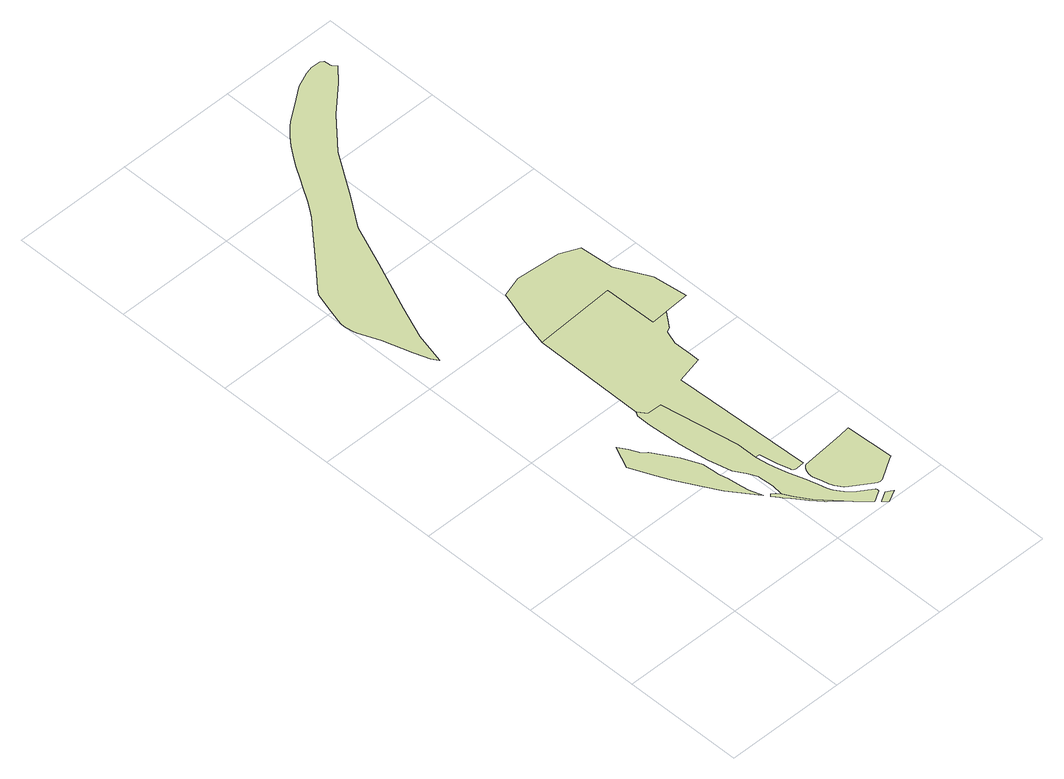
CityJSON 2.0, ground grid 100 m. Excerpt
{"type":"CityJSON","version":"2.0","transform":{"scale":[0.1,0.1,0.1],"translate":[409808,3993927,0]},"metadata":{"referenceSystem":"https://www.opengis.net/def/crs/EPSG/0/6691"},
"CityObjects":{
"landuse1":{"type":"LandUse","attributes":{"class":"204","LandUseDetailAttribute.orgLandUse":"5","LandUseDetailAttribute.areaInSquareMeter":1584,"LandUseDetailAttribute.prefecture":"08","LandUseDetailAttribute.city":"08220","LandUseDetailAttribute.surveyYear":2022},"geometry":[{"type":"MultiSurface","lod":"1","boundaries":[[[0,1,2,3,4,5,6,7,8,9,10,11,12,13,14,15,16,17,18]]]}]},
"landuse2":{"type":"LandUse","attributes":{"class":"204","LandUseDetailAttribute.orgLandUse":"5","LandUseDetailAttribute.areaInSquareMeter":86.8,"LandUseDetailAttribute.prefecture":"08","LandUseDetailAttribute.city":"08220","LandUseDetailAttribute.surveyYear":2022},"geometry":[{"type":"MultiSurface","lod":"1","boundaries":[[[19,20,21,22,23,24,25,26,27,28,29,30,31,32,33,34,35]]]}]},
"landuse3":{"type":"LandUse","attributes":{"class":"203","LandUseDetailAttribute.orgLandUse":"3","LandUseDetailAttribute.areaInSquareMeter":3237.9,"LandUseDetailAttribute.prefecture":"08","LandUseDetailAttribute.city":"08220","LandUseDetailAttribute.surveyYear":2022},"geometry":[{"type":"MultiSurface","lod":"1","boundaries":[[[36,37,38,39,40,41,42,43,44,45,46,47,48,49,50,51,52,53,54,55,56,57,58,59,60,61,62,63,64,65,66,67,68,69,70,71,20,19,35,34,72,73,74,75,76,77,78,79]]]}]},
"landuse4":{"type":"LandUse","attributes":{"class":"205","LandUseDetailAttribute.orgLandUse":"4","LandUseDetailAttribute.areaInSquareMeter":55.7,"LandUseDetailAttribute.prefecture":"08","LandUseDetailAttribute.city":"08220","LandUseDetailAttribute.surveyYear":2022},"geometry":[{"type":"MultiSurface","lod":"1","boundaries":[[[80,81,82,83,84,85,86]]]}]},
"landuse5":{"type":"LandUse","attributes":{"class":"222","LandUseDetailAttribute.orgLandUse":"22","LandUseDetailAttribute.areaInSquareMeter":2082.6,"LandUseDetailAttribute.prefecture":"08","LandUseDetailAttribute.city":"08220","LandUseDetailAttribute.surveyYear":2022},"geometry":[{"type":"MultiSurface","lod":"1","boundaries":[[[87,88,89,90,91,92,93,94,95,96,97,98,99,100,101,102,103,104,105,106,107,108,109,110,111,112,113,114,115,116,117,118,119,120,121,122,123,124]]]}]},
"landuse6":{"type":"LandUse","attributes":{"class":"214","LandUseDetailAttribute.orgLandUse":"14","LandUseDetailAttribute.areaInSquareMeter":8825,"LandUseDetailAttribute.prefecture":"08","LandUseDetailAttribute.city":"08220","LandUseDetailAttribute.surveyYear":2022},"geometry":[{"type":"MultiSurface","lod":"1","boundaries":[[[125,63,62,61,60,59,126,127,128,129,130,131,132,133,134,135,136,137,138,139,140,141,142,143,144,145,146,147,148,149]]]}]},
"landuse7":{"type":"LandUse","attributes":{"class":"205","LandUseDetailAttribute.orgLandUse":"6","LandUseDetailAttribute.areaInSquareMeter":9765.7,"LandUseDetailAttribute.prefecture":"08","LandUseDetailAttribute.city":"08220","LandUseDetailAttribute.surveyYear":2022},"geometry":[{"type":"MultiSurface","lod":"1","boundaries":[[[150,151,152,153,154,155,156,157,158,159,160,161,162,163,164,165,166,167,168,169,170,171,172,173,174,175,176,177,178,179,180,181,182,183,184,185,186,187,188,189,190,191,192,193,194,195,196]]]}]},
"landuse8":{"type":"LandUse","attributes":{"class":"203","LandUseDetailAttribute.orgLandUse":"3","LandUseDetailAttribute.areaInSquareMeter":5273.1,"LandUseDetailAttribute.prefecture":"08","LandUseDetailAttribute.city":"08220","LandUseDetailAttribute.surveyYear":2022},"geometry":[{"type":"MultiSurface","lod":"1","boundaries":[[[197,198,199,200,201,202,203,125,149,148,147,204,205,206,207,208]]]}]}
},
"vertices":[
[874,860,0],[862,943,0],[844,1015,0],[841,1078,0],[835,1162,0],[767,1312,0],[647,1505,0],[610,1540,0],[570,1624,0],[523,1695,0],[480,1599,0],[442,1508,0],[522,1317,0],[576,1204,0],[683,1011,0],[760,872,0],[814,801,0],[922,654,0],[887,765,0],
[1064,503,0],[1025,576,0],[997,609,0],[968,626,0],[952,613,0],[992,559,0],[1003,544,0],[1014,530,0],[1039,497,0],[1078,445,0],[1114,398,0],[1118,394,0],[1183,317,0],[1187,313,0],[1196,304,0],[1276,228,0],[1134,388,0],
[1475,99,0],[1518,125,0],[1521,138,0],[1521,143,0],[1520,147,0],[1518,151,0],[1388,243,0],[1383,246,0],[1379,249,0],[1375,252,0],[1367,260,0],[1363,265,0],[1359,270,0],[1300,357,0],[1289,380,0],[1281,399,0],[1266,461,0],[1248,530,0],[1240,556,0],[1197,690,0],[1168,795,0],[1164,812,0],[1158,841,0],[1142,949,0],[1141,1129,0],[1030,1772,0],[911,1776,0],[861,1840,0],[844,1807,0],[840,1687,0],[861,1407,0],[889,1168,0],[935,973,0],[989,886,0],[1024,809,0],[1033,671,0],[1280,224,0],[1309,195,0],[1325,178,0],[1341,162,0],[1417,84,0],[1422,79,0],[1429,72,0],[1453,86,0],
[1578,67,0],[1544,88,0],[1498,60,0],[1476,48,0],[1462,39,0],[1499,2,0],[1597,53,0],
[1613,187,0],[1786,290,0],[1815,307,0],[1794,702,0],[1706,694,0],[1342,659,0],[1334,655,0],[1331,653,0],[1329,651,0],[1322,644,0],[1319,640,0],[1316,636,0],[1309,626,0],[1300,609,0],[1293,589,0],[1292,584,0],[1290,579,0],[1289,567,0],[1289,562,0],[1290,556,0],[1291,543,0],[1310,472,0],[1324,413,0],[1330,398,0],[1339,380,0],[1378,322,0],[1389,312,0],[1395,307,0],[1404,301,0],[1555,199,0],[1565,193,0],[1569,191,0],[1573,189,0],[1582,186,0],[1586,186,0],[1592,185,0],[1602,184,0],[1607,186,0],
[870,2773,0],[1181,955,0],[1198,847,0],[1203,820,0],[1207,806,0],[1235,701,0],[1236,698,0],[1237,695,0],[1243,689,0],[1247,686,0],[1252,683,0],[1262,679,0],[1265,679,0],[1268,678,0],[1308,681,0],[1339,684,0],[1296,1843,0],[1520,1898,0],[1519,1975,0],[1517,2128,0],[1553,2239,0],[1591,2254,0],[1684,2381,0],[1551,2371,0],[1541,2810,0],
[416,3682,0],[597,4106,0],[739,4455,0],[917,4707,0],[1152,5068,0],[1395,5336,0],[1621,5537,0],[1733,5656,0],[1710,5678,0],[1702,5703,0],[1702,5722,0],[1698,5754,0],[1671,5769,0],[1595,5772,0],[1529,5758,0],[1404,5702,0],[1301,5630,0],[1122,5503,0],[1092,5476,0],[1021,5404,0],[963,5334,0],[913,5264,0],[853,5179,0],[779,5056,0],[746,5002,0],[674,4878,0],[632,4817,0],[593,4763,0],[582,4749,0],[509,4662,0],[375,4508,0],[224,4336,0],[131,4234,0],[91,4183,0],[43,4010,0],[16,3913,0],[7,3873,0],[5,3845,0],[7,3820,0],[16,3767,0],[23,3739,0],[53,3670,0],[94,3565,0],[167,3327,0],[211,3203,0],[245,3147,0],[309,3409,0],
[1703,3158,0],[1697,3230,0],[1547,3299,0],[1183,3328,0],[1011,3273,0],[981,3177,0],[931,3021,0],[1688,2382,0],[1896,2398,0],[1862,2681,0],[1848,2708,0],[1719,2952,0]
]}
